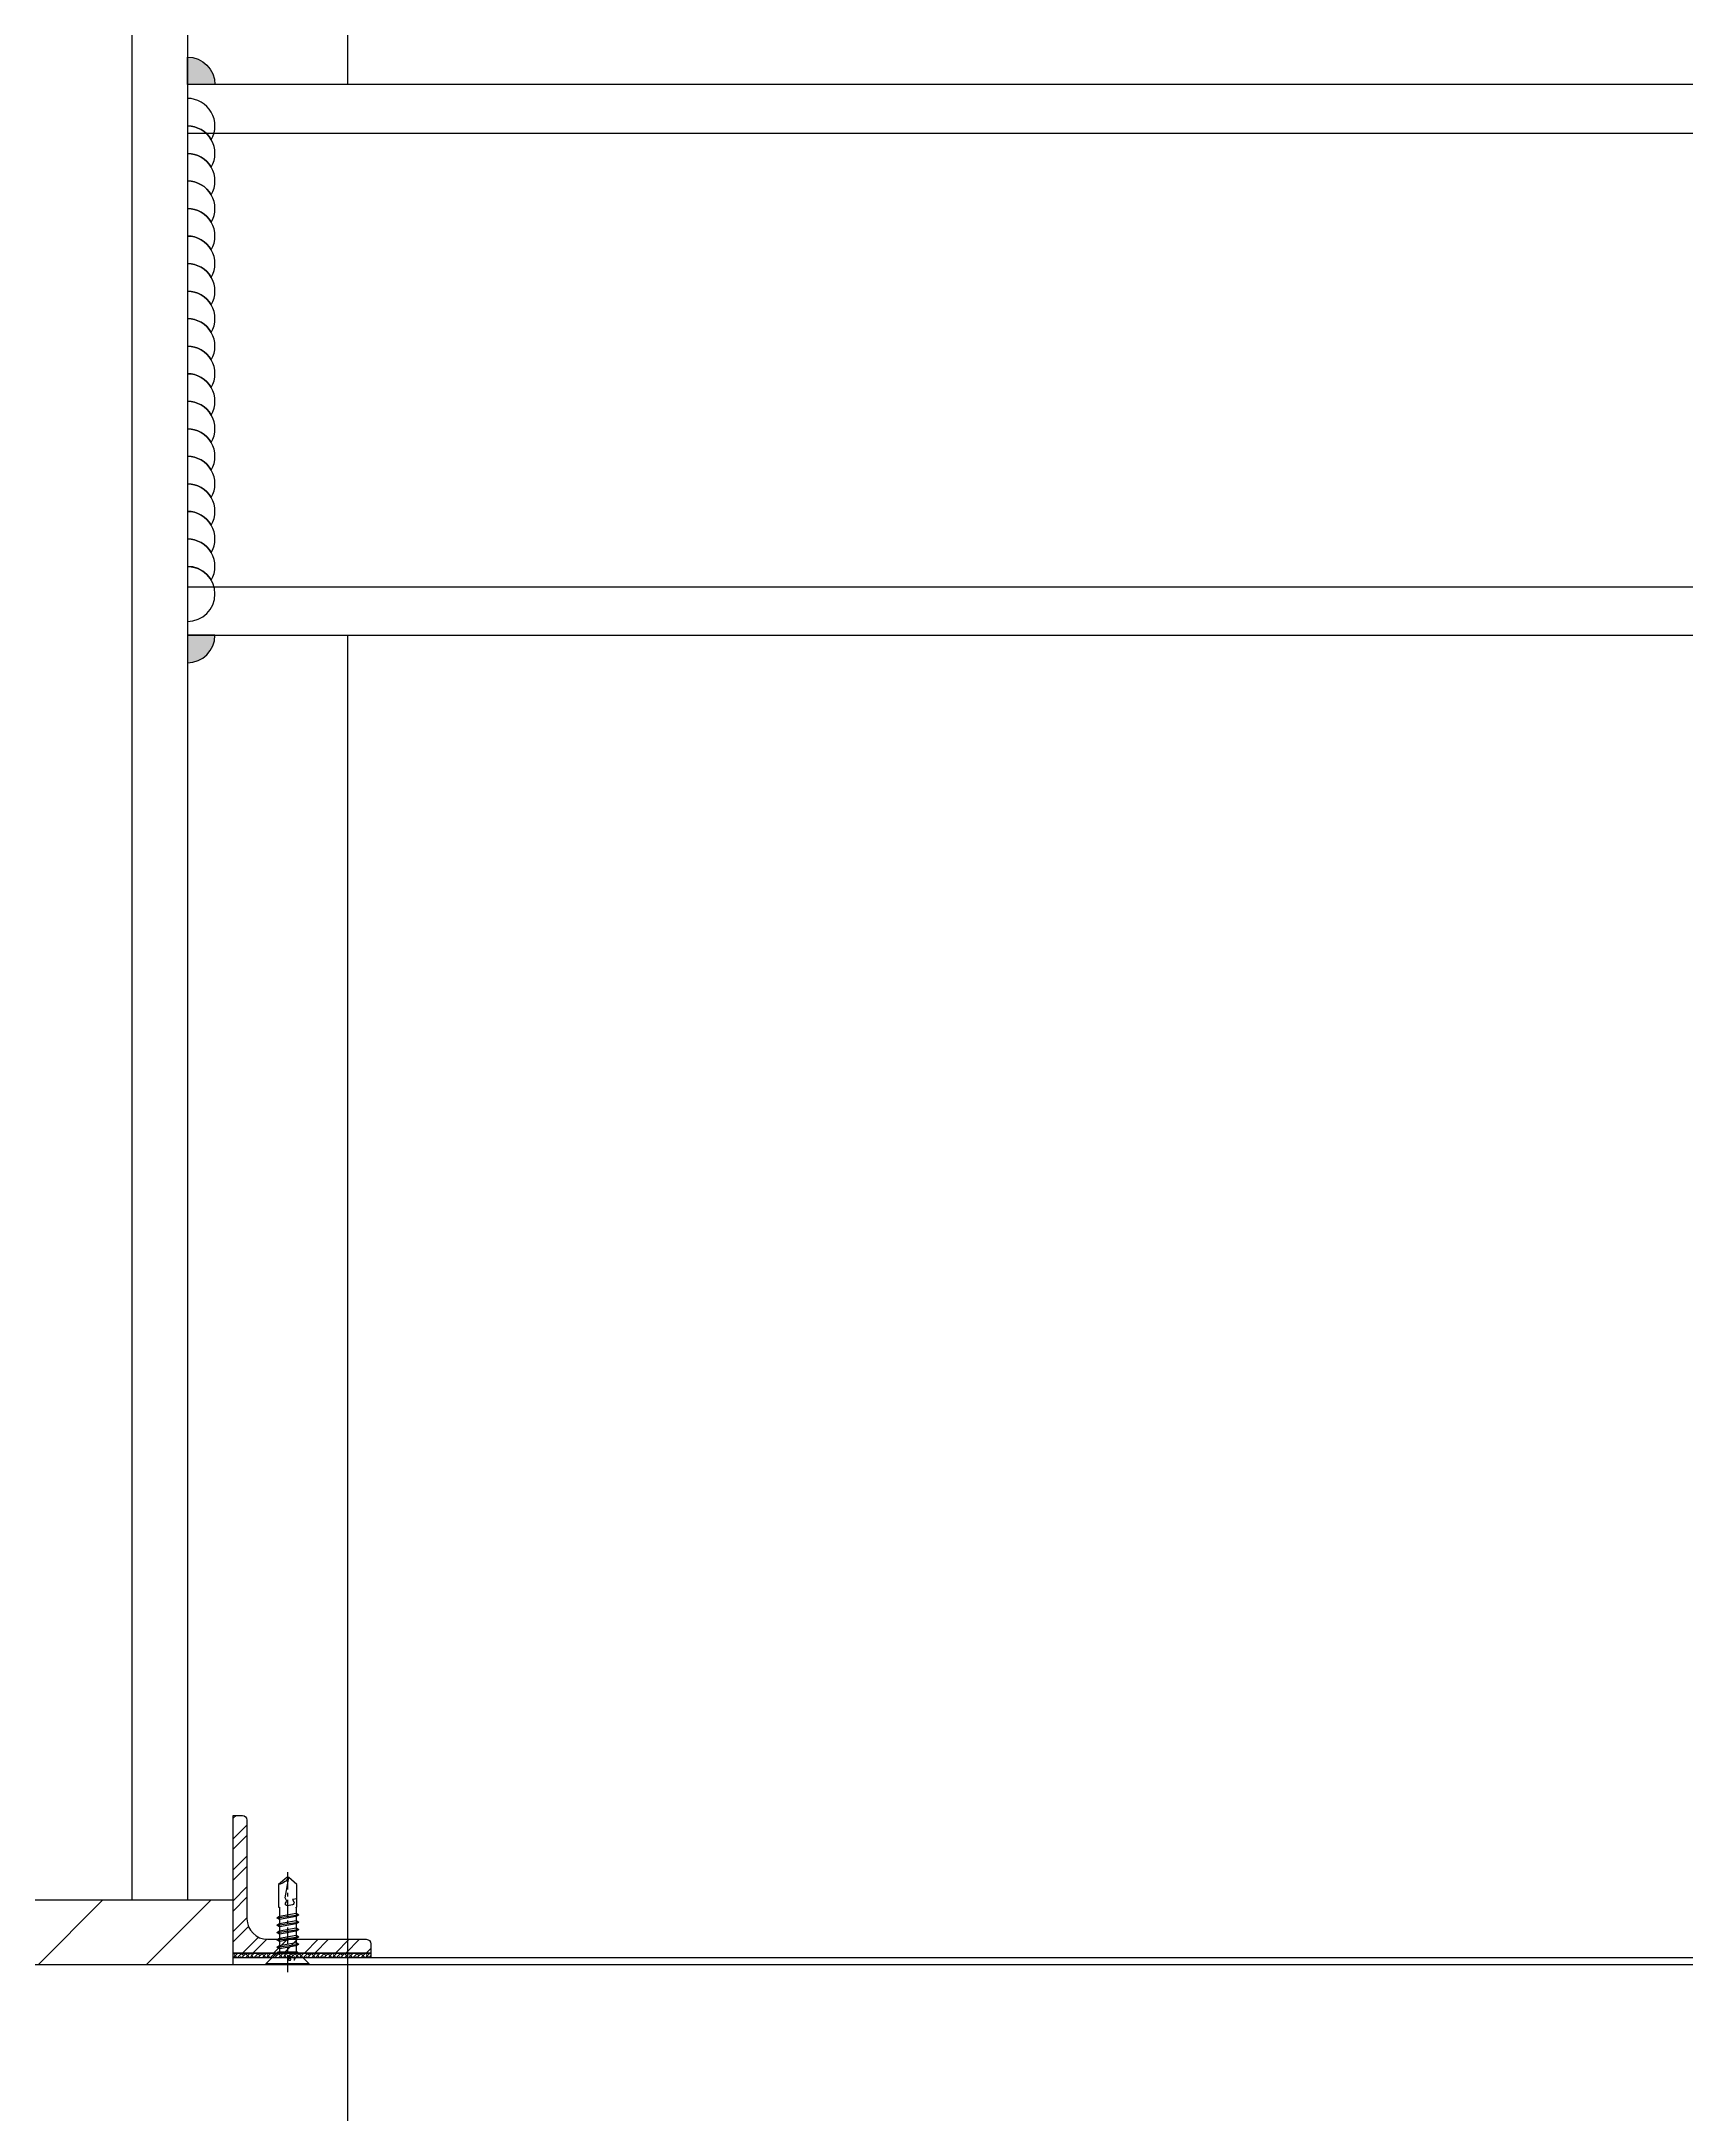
# Model space of a CAD drawing. Extents: x 220580 to 2027826, y -309201 to 71987.
# Drawn here: x 1041387.9 to 1041746.3, y -163509.1 to -163057.3 of the extents above; entities that cross this region are included whole.
import ezdxf
from ezdxf.enums import TextEntityAlignment as Align

# ---------------------------------------------------------------- set-up
doc = ezdxf.new("R2010")
doc.units = 0
for name, pattern in [('CENTER', [2, 1.25, -0.25, 0.25, -0.25]), ('ZN-CENTER', [2, 1.25, -0.25, 0.25, -0.25]), ('ZN-DASH', [0.35, 0.25, -0.1])]:
    doc.linetypes.add(name, pattern=pattern)
for name, color, linetype in [('!ZN1-填充-8', 8, 'Continuous'), ('!ZN3-铝板幕墙-3', 3, 'Continuous'), ('!ZN4-焊缝-8', 8, 'Continuous'), ('!ZN4-配件-11', 11, 'Continuous'), ('!ZN5-钢材投影-40', 40, 'Continuous'), ('!ZN5-钢材断面-2', 2, 'Continuous'), ('!ZN6-虚线-8', 8, 'ZN-DASH'), ('!ZN6-轴线-1', 1, 'ZN-CENTER'), ('11紧固件', 11, 'Continuous'), ('20剖面图$0$A-LIN-V', 9, 'Continuous'), ('Fill', 8, 'Continuous'), ('建-墙-填充', 8, 'Continuous'), ('建-柱-钢', 9, 'Continuous')]:
    doc.layers.add(name, color=color, linetype=linetype)
doc.styles.add('DHTEXT-1', font='ROMANS.shx', dxfattribs={"width": 0.7, "bigfont": 'CHINESE.shx'})

# ---------------------------------------------------------------- blocks, each defined once
blk = doc.blocks.new('*U414')
at = {"linetype": 'ZN-DASH', "ltscale": 20}
blk.add_wipeout([(-505.5585908172803, -60.00000000000023), (-7.673861546209082e-13, -60.00000000000023), (1.1368683772161603e-13, 59.99999999999977), (-505.5585908172803, 59.99999999999977)], dxfattribs=at).dxf.layer = '!ZN6-虚线-8'
at = {"layer": '!ZN4-焊缝-8', "ltscale": 0.1}
h = blk.add_hatch(color=256, dxfattribs=at)
edge = h.paths.add_edge_path()
edge.add_line((-499.5585908172784, 59.99999999999901), (-505.5585908172784, 59.99999999999901))
edge.add_line((-505.5585908172784, 59.99999999999901), (-505.5585908172784, 66.00000000000264))
edge.add_arc((-505.5585908172802, 60.00000000000082), 6.000000000001819, -1.7394086171407253e-11, 89.99999999998272, ccw=False)
h = blk.add_hatch(color=256, dxfattribs=at)
edge = h.paths.add_edge_path()
edge.add_line((-499.5585908172784, -59.99999999999827), (-505.5585908172784, -59.99999999999827))
edge.add_line((-505.5585908172784, -59.99999999999827), (-505.5585908172784, -66.0000000000019))
edge.add_arc((-505.5585908172802, -60.00000000000009), 6.000000000001819, 270.0000000000173, 360.0000000000174)
for points in [[(-499.5585908172784, 59.99999999999901), (-505.5585908172784, 59.99999999999901), (-505.5585908172784, 66.00000000000264, -0.414213562373095)], [(-499.5585908172784, -59.99999999999827), (-505.5585908172784, -59.99999999999827), (-505.5585908172784, -66.0000000000019, 0.414213562373095)]]:
    blk.add_lwpolyline(points, format="xyb", close=True, dxfattribs=at)
at = {"layer": '!ZN4-焊缝-8', "color": 8, "ltscale": 20}
blk.add_lwpolyline([(-505.5585908172784, -57.00000000000053, 0.9999999999999999), (-505.5585908172784, -45.00000000000053, -0.2679491924311229), (-500.3624383945718, -48.00000000000053, 0.5773502691896258), (-505.5585908172784, -39.00000000000053, -0.2679491924311229), (-500.3624383945718, -42.00000000000053, 0.5773502691896258), (-505.5585908172784, -33.00000000000053, -0.2679491924311229), (-500.3624383945718, -36.00000000000053, 0.5773502691896258), (-505.5585908172784, -27.00000000000053, -0.2679491924311229), (-500.3624383945718, -30.00000000000053, 0.5773502691896258), (-505.5585908172784, -21.00000000000053, -0.2679491924311229), (-500.3624383945718, -24.00000000000053, 0.5773502691896258), (-505.5585908172784, -15.00000000000053, -0.2679491924311229), (-500.3624383945718, -18.00000000000053, 0.5773502691896258), (-505.5585908172784, -9.000000000000526, -0.2679491924311229), (-500.3624383945718, -12.00000000000053, 0.5773502691896258), (-505.5585908172784, -3.000000000000526, -0.2679491924311229), (-500.3624383945718, -6.000000000000528, 0.5773502691896258), (-505.5585908172784, 2.999999999999474, -0.2679491924311229), (-500.3624383945718, -5.284661597215745e-13, 0.5773502691896258), (-505.5585908172784, 8.999999999999474, -0.2679491924311229), (-500.3624383945718, 5.999999999999472, 0.5773502691896258), (-505.5585908172784, 14.99999999999947, -0.2679491924311229), (-500.3624383945718, 11.99999999999947, 0.5773502691896258), (-505.5585908172784, 20.99999999999947, -0.2679491924311229), (-500.3624383945718, 17.99999999999947, 0.5773502691896258), (-505.5585908172784, 26.99999999999947, -0.2679491924311229), (-500.3624383945718, 23.99999999999947, 0.5773502691896258), (-505.5585908172784, 32.99999999999947, -0.2679491924311229), (-500.3624383945718, 29.99999999999947, 0.5773502691896258), (-505.5585908172784, 38.99999999999947, -0.2679491924311229), (-500.3624383945718, 35.99999999999947, 0.5773502691896258), (-505.5585908172784, 44.99999999999947, -0.2679491924311229), (-500.3624383945718, 41.99999999999947, 0.5773502691896258), (-505.5585908172784, 50.99999999999947, -0.2679491924311229), (-500.3624383945718, 47.99999999999947, 0.5773502691896258), (-505.5585908172784, 56.99999999999947)], format="xyb", dxfattribs=at)
at = {"layer": '!ZN4-焊缝-8', "ltscale": 0.1}
for points in [[(-57.50000000000347, 42.49999999999267, -0.5773502691896255), (-51.50000000000347, 45.96410161512898, 0.2679491924311229), (-53.50000000000347, 42.49999999999267, -0.5773502691896255), (-47.50000000000347, 45.96410161512898, 0.2679491924311229), (-49.50000000000347, 42.49999999999267, -0.5773502691896255), (-43.50000000000347, 45.96410161512898, 0.2679491924311229), (-45.50000000000347, 42.49999999999267, -0.5773502691896255), (-39.50000000000347, 45.96410161512898, 0.2679491924311229), (-41.50000000000347, 42.49999999999267, -0.5773502691896255), (-35.50000000000347, 45.96410161512898, 0.2679491924311229), (-37.50000000000347, 42.49999999999267, -0.5773502691896255), (-31.50000000000347, 45.96410161512898, 0.2679491924311229), (-33.50000000000347, 42.49999999999267, -0.9999999999999999), (-25.50000000000347, 42.49999999999267, -0.9999999999999999)], [(-57.50000000000438, -42.49999999999278, 0.5773502691896255), (-51.50000000000438, -45.9641016151291, -0.2679491924311229), (-53.50000000000438, -42.49999999999278, 0.5773502691896255), (-47.50000000000438, -45.9641016151291, -0.2679491924311229), (-49.50000000000438, -42.49999999999278, 0.5773502691896255), (-43.50000000000438, -45.9641016151291, -0.2679491924311229), (-45.50000000000438, -42.49999999999278, 0.5773502691896255), (-39.50000000000438, -45.9641016151291, -0.2679491924311229), (-41.50000000000438, -42.49999999999278, 0.5773502691896255), (-35.50000000000438, -45.9641016151291, -0.2679491924311229), (-37.50000000000438, -42.49999999999278, 0.5773502691896255), (-31.50000000000438, -45.9641016151291, -0.2679491924311229), (-33.50000000000438, -42.49999999999278, 0.9999999999999999), (-25.50000000000438, -42.49999999999278, 0.9999999999999999)]]:
    blk.add_lwpolyline(points, format="xyb", dxfattribs=at)
at = {"layer": '!ZN4-配件-11', "linetype": 'ByBlock', "ltscale": 10}
for points in [[(-31.00000000000256, 30.19615242270632), (-40.00000000000256, 35.39230484541261), (-49.00000000000257, 30.19615242270632), (-49.00000000000257, 19.80384757729374), (-40.00000000000256, 14.60769515458745), (-31.00000000000256, 19.80384757729374)], [(-31.00000000000256, -19.80384757729368), (-40.00000000000256, -14.60769515458739), (-49.00000000000257, -19.80384757729368), (-49.00000000000257, -30.19615242270626), (-40.00000000000256, -35.39230484541255), (-31.00000000000256, -30.19615242270626)]]:
    blk.add_lwpolyline(points, close=True, dxfattribs=at)
for centre, radius in [((-40.00000000000256, 25.00000000000003), 12), ((-40.00000000000256, 25.00000000000003), 9), ((-40.00000000000256, 25.00000000000003), 6), ((-40.00000000000256, -24.99999999999997), 12), ((-40.00000000000256, -24.99999999999997), 9), ((-40.00000000000256, -24.99999999999997), 6)]:
    blk.add_circle(centre, radius, dxfattribs=at)
for centre in [(-40.00000000000256, 25.00000000000003), (-40.00000000000256, -24.99999999999997)]:
    blk.add_arc(centre, 5.190000000000509, 180, 90, dxfattribs=at)
at = {"layer": '!ZN5-钢材投影-40'}
for p, q in [((-505.5585908172802, 49.4354466528809), (1.70530256582424e-13, 49.4354466528809)), ((-505.5585908172802, -49.43544665288124), (-7.389644451905042e-13, -49.43544665288124))]:
    blk.add_line(p, q, dxfattribs=at)
for points in [[(-505.5585908172802, -60.00000000000006), (-7.389644451905042e-13, -60.00000000000006), (1.70530256582424e-13, 59.99999999999994), (-505.5585908172802, 59.99999999999994)], [(-57.50000000000075, -42.50000000000006), (-20.00000000000074, -42.50000000000006), (-19.99999999999983, 42.49999999999994), (-59.99999999999984, 42.49999999999994), (-60.00000000000075, -42.50000000000006)]]:
    blk.add_lwpolyline(points, close=True, dxfattribs=at)
for points in [[(-60.00000000000257, 18.5), (-60.00000000000257, 18.5, -0.9999999999999999), (-60.00000000000257, 31.5), (-60.00000000000257, 31.5)], [(-20.00000000000256, 31.5), (-20.00000000000256, 31.5, -0.9999999999999999), (-20.00000000000256, 18.5), (-20.00000000000256, 18.5)], [(-60.00000000000257, -18.5), (-60.00000000000257, -18.5, 0.9999999999999999), (-60.00000000000257, -31.5), (-60.00000000000257, -31.5)], [(-20.00000000000256, -31.5), (-20.00000000000256, -31.5, 0.9999999999999999), (-20.00000000000256, -18.5), (-20.00000000000256, -18.5)]]:
    blk.add_lwpolyline(points, format="xyb", dxfattribs=at)
at = {"layer": '!ZN6-虚线-8', "linetype": 'ZN-DASH', "ltscale": 20}
for p, q in [((-74.99999999999955, 59.99999999999994), (-75.00000000000045, -60.00000000000006)), ((-60.00000000000257, 31.5), (-20.00000000000256, 31.5)), ((-60.00000000000257, 18.5), (-20.00000000000256, 18.5)), ((-20.00000000000256, -18.5), (-60.00000000000257, -18.5)), ((-60.00000000000257, -31.5), (-20.00000000000256, -31.5))]:
    blk.add_line(p, q, dxfattribs=at)
at = {"layer": '!ZN6-轴线-1', "color": 1, "linetype": 'ZN-CENTER', "ltscale": 10}
for p, q in [((-40.00000000000256, 39.27463746114688), (-40.00000000000256, 10.72536253885317)), ((-54.27463746114939, 25.00000000000003), (-25.72536253885568, 25.00000000000003)), ((-40.00000000000256, -10.72536253885311), (-40.00000000000256, -39.27463746114683)), ((-54.27463746114939, -24.99999999999997), (-25.72536253885568, -24.99999999999997))]:
    blk.add_line(p, q, dxfattribs=at)
blk = doc.blocks.new('20250917151846')
at = {"layer": '建-墙-填充'}
h = blk.add_hatch(dxfattribs=at)
h.set_pattern_fill('金属', color=256, scale=20, style=0)
h.set_pattern_definition([(45, (1562741.929085965, -579957.4520263425), (-35.35533905932738, 35.35533905932738), []), (45, (1562765.499311966, -579957.4520263425), (-35.35533905932738, 35.35533905932738), [])])
h.paths.add_polyline_path([(0, 0), (-249.9999975585379, 9.639188647270203e-08), (-249.9999975585379, -13.99999920604751), (-128.9999987592455, -13.99999974528328), (-128.9999987366609, -685.9999996463303), (-249.9999987522606, -685.9999998047715), (-249.9999989005737, -699.9999997681007), (1.25332735478878e-06, -699.9999995830003), (1.097563654184341e-06, -685.9999994290993), (-120.9999987366609, -685.999999968335), (-120.9999987119809, -13.99999974528328), (4.703179001808167e-08, -13.99999990360811)])
at = {"layer": '建-柱-钢'}
for p, q in [((8.645001798868179e-07, -685.9999994290993), (-120.9999987366609, -685.999999968335)), ((1.25332735478878e-06, -699.9999995830003), (8.645001798868179e-07, -685.9999994290993)), ((-249.9999989005737, -699.9999997681007), (1.25332735478878e-06, -699.9999995830003))]:
    blk.add_line(p, q, dxfattribs=at)
blk = doc.blocks.new('*U2070')
at = {"linetype": 'ByBlock', "ltscale": 10}
for p, q in [((0.2000000000000473, 4.679999999999915), (0.2000000000001041, -4.620000000000082)), ((3.780701996714244, 2.400000000000309), (4.455298003285636, -2.399999999999873)), ((5.380701996714221, 2.400000274268674), (6.055298003285612, -2.399999725731508)), ((6.980701996714197, 2.400000548537039), (7.655298003285589, -2.399999451463143)), ((8.580701996714176, 2.400000822805405), (9.255298003285567, -2.399999177194777)), ((10.18070199671415, 2.40000109707377), (10.85529800328554, -2.399998902926412)), ((12.37911330780593, -1.789998812574835), (2.799999999999965, -1.790000014990123))]:
    blk.add_line(p, q, dxfattribs=at)
at = {"color": 0, "linetype": 'CENTER', "ltscale": 3}
blk.add_line((-1.638855127062568, 2.968965134506063e-13), (20.60315537000201, 2.966515921798418e-13), dxfattribs=at)
at = {"linetype": 'ByBlock', "ltscale": 10}
for points in [[(0.2000000000001041, -4.620000000000082), (1.154631945610163e-13, -4.620000000000082), (1.77635683940025e-15, 4.679999999999915), (0.2000000000000473, 4.679999999999915), (2.80000000000007, 2.079999999999864), (2.80000000000007, 2.019999999999926), (2.799999999999956, -2.020000000000088)], [(4.103114339079868, -1.789999999999746), (3.428518332508476, 1.790000000000181), (3.780701996714244, 2.400000000000081), (4.132885660919785, 1.790000000000181), (4.807481667491404, -1.789999999999746), (4.455298003285636, -2.399999999999873)], [(5.703114339079844, -1.78999972573138), (5.028518332508453, 1.790000274268547), (5.380701996714221, 2.400000274268447), (5.732885660919761, 1.790000274268547), (6.40748166749138, -1.78999972573138), (6.055298003285612, -2.399999725731508)], [(7.303114339079821, -1.789999451463015), (6.628518332508429, 1.790000548536912), (6.980701996714197, 2.400000548536812), (7.332885660919738, 1.790000548536912), (8.007481667491357, -1.789999451463015), (7.655298003285589, -2.399999451463143)], [(8.9031143390798, -1.78999917719465), (8.228518332508408, 1.790000822805277), (8.580701996714176, 2.400000822805177), (8.932885660919716, 1.790000822805277), (9.607481667491335, -1.78999917719465), (9.255298003285567, -2.399999177194777)], [(10.50311433907977, -1.789998902926285), (9.828518332508382, 1.790001097073643), (10.18070199671415, 2.400001097073543), (10.53288566091969, 1.790001097073643), (11.20748166749131, -1.789998902926285), (10.85529800328554, -2.399998902926412)]]:
    blk.add_lwpolyline(points, close=True, dxfattribs=at)
blk.add_lwpolyline([(12.4143741038615, 1.790001184964613), (2.800000000000063, 1.790000067781377)], dxfattribs=at)
for points in [[(12.37876803610061, -1.789998373019467, -0.4142135623730951), (12.51437409670666, -1.925604433625574), (12.51437409670666, -1.993407463929112), (17.43498771318855, -1.993407463929112), (19, -0.2249860862085828), (19, 0.2249893401696905), (17.43498771318764, 1.993410717890958), (12.51437409670666, 1.993410717891413), (12.51437409670666, 1.890001184964613, -0.4142135414170628), (12.4143741038615, 1.790001184964613)], [(14.28923658521796, -1.993407463929112), (14.15465446581345, -1.026745245996176), (13.70006783590713, -1.308347583106263, -0.5304615897786895), (13.01996537693003, -1.003958735079118), (12.82794170274155, 0.08506163728137572, -0.6513157956771675), (13.39763620375697, 0.4671063739168968), (13.84998178346825, 0.1810643161583467), (14.50829240067856, 0.5673457527031811), (19, -0.2249860862085828, -0.2012259957209903), (17.43498771318764, 1.993410717890958)]]:
    blk.add_lwpolyline(points, format="xyb", dxfattribs=at)
at = {"layer": 'Defpoints', "color": 0, "ltscale": 10, "style": 'DHTEXT-1', "width": 0.7}
blk.add_text('4.8', height=1, rotation=90, dxfattribs=at).set_placement((1.855691936214973, -0.980834927692489), align=Align.CENTER)
blk = doc.blocks.new('ZN-角钢30X30X3')
at = {"layer": '!ZN1-填充-8'}
h = blk.add_hatch(dxfattribs=at)
h.set_pattern_fill('ANSI32', color=256, scale=0.5, style=0)
h.set_pattern_definition([(45, (0, 0), (-3.367596045400933, 3.367596045400933), []), (45, (2.245065, 0), (-3.367596045400933, 3.367596045400933), [])])
edge = h.paths.add_edge_path()
edge.add_line((0, 0), (-6.661338147750939e-15, 30))
edge.add_line((0, 30), (2, 30))
edge.add_arc((2, 29), 1, 360, 450, ccw=False)
edge.add_line((3, 29), (3.000000000000005, 7.5))
edge.add_arc((7.5, 7.5), 4.5, 180, 270)
edge.add_line((7.5, 3), (29, 3.000000000000005))
edge.add_arc((29, 2), 1, 360, 450, ccw=False)
edge.add_line((30, 2), (30, 0))
edge.add_line((30, 0), (0, -6.661338147750939e-15))
at = {"layer": '!ZN5-钢材断面-2'}
blk.add_lwpolyline([(0, 0), (0, 30), (2, 30, -0.4142135623730951), (3, 29), (3, 7.5, 0.4142135623730951), (7.5, 3), (29, 3, -0.4142135623730951), (30, 2), (30, 0), (0, 0)], format="xyb", dxfattribs=at)
blk = doc.blocks.new('*U2033')
at = {"layer": '!ZN5-钢材断面-2', "extrusion": (0, 0, -1), "zscale": -1, "rotation": 90}
blk.add_blockref('ZN-角钢30X30X3', (0, 0), dxfattribs=at)

msp = doc.modelspace()

# ---------------------------------------------------------------- hatches: boundary and pattern name
at = {"layer": 'Fill', "ltscale": 800}
h = msp.add_hatch(dxfattribs=at)
h.set_pattern_fill('ANSI38', color=256, scale=0.4, style=0)
h.set_pattern_definition([(45, (1041429.671609108, -163474.926140064), (-0.4490128060534577, 0.4490128060534577), []), (135, (1041429.671609108, -163474.926140064), (-1.347038418160373, 0.4490128060534578), [1.5875, -0.9525000000000001])])
h.paths.add_polyline_path([(1041459.671609108, -163473.9261400751), (1041459.671609108, -163474.926140064), (1041429.671609108, -163474.926140064), (1041429.671609108, -163473.9261400751)])

# ---------------------------------------------------------------- linework, layer by layer
at = {"layer": '!ZN3-铝板幕墙-3', "ltscale": 4}
for p, q in [((1041971.771612634, -163474.926140064), (1041429.671609108, -163474.926140064)), ((1041429.671609108, -163476.426140064), (1041970.271612634, -163476.4261400639))]:
    msp.add_line(p, q, dxfattribs=at)
at = {"layer": '!ZN3-铝板幕墙-3', "ltscale": 800}
msp.add_line((1041429.671609108, -163476.426140064), (1041429.671609108, -163474.926140064), dxfattribs=at)
at = {"layer": '!ZN5-钢材投影-40', "ltscale": 0.3}
msp.add_lwpolyline([(1041419.69374446, -162790.4261403558), (1041419.693744106, -163462.426140008), (1041407.693744106, -163462.426140008), (1041407.69374446, -162790.4261403558)], close=True, dxfattribs=at)
at = {"layer": '11紧固件', "ltscale": 800}
msp.add_lwpolyline([(1041459.671609108, -163473.9261400751), (1041459.671609108, -163474.926140064), (1041429.671609108, -163474.926140064), (1041429.671609108, -163473.9261400751), (1041459.671609108, -163473.9261400751)], dxfattribs=at)
at = {"layer": '20剖面图$0$A-LIN-V'}
msp.add_line((1041454.671606474, -177776.4261403337), (1041454.671608819, -162375.9201578737), dxfattribs=at)

# ---------------------------------------------------------------- block references
at = {"layer": '!ZN4-配件-11', "xscale": -1, "rotation": 270}
msp.add_blockref('*U2033', (1041429.671609108, -163473.9261400751), dxfattribs=at)
at = {"layer": '!ZN4-配件-11', "color": 1, "rotation": 90}
msp.add_blockref('*U2070', (1041441.562544221, -163476.426140064), dxfattribs=at)

# ---------------------------------------------------------------- next in the draw order: block references
at = {"ltscale": 20}
msp.add_blockref('*U414', (1041925.252334797, -163126.7351336404), dxfattribs=at)

# ---------------------------------------------------------------- next in the draw order: block references
at = {"layer": '建-柱-钢', "ltscale": 2000}
msp.add_blockref('20250917151846', (1041429.671607855, -162776.426140481), dxfattribs=at)

doc.saveas('drawing.dxf')
